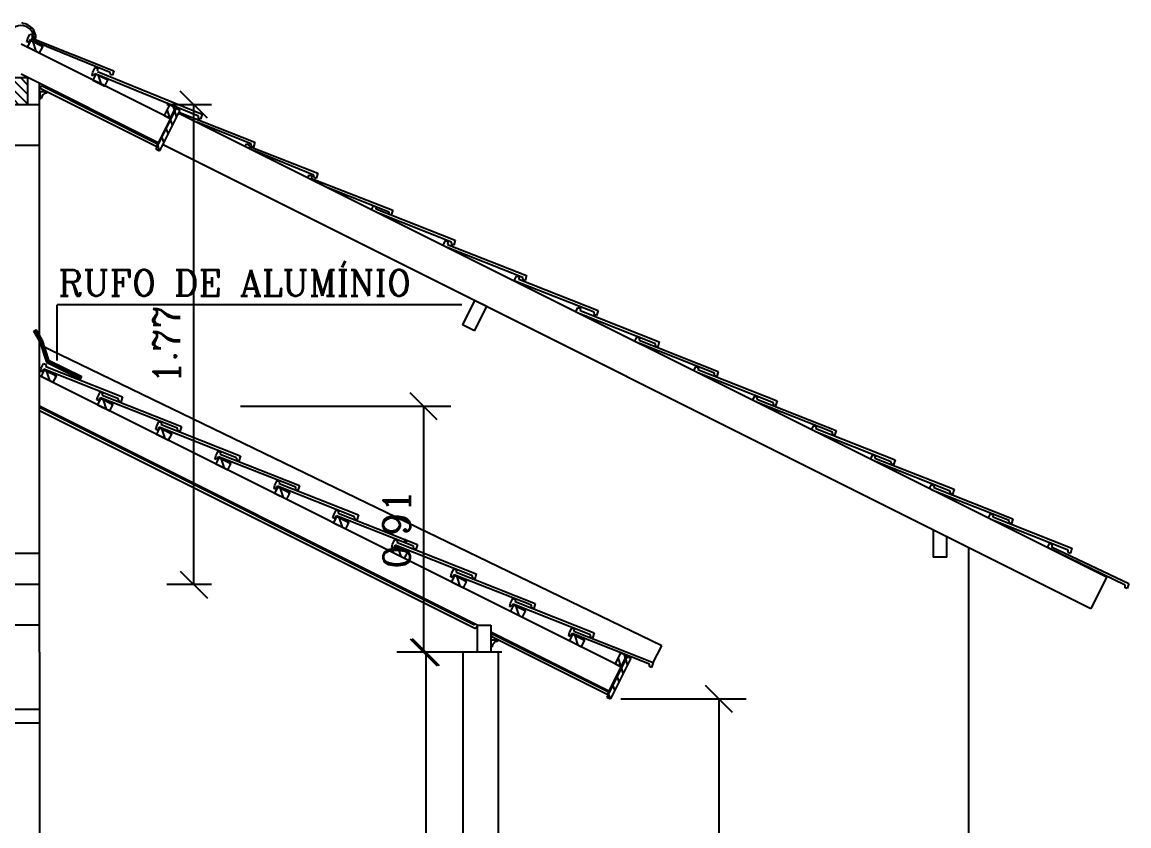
# Model space of a CAD drawing. Extents: x -36 to 60, y 199 to 483.
# Drawn here: x -15.805 to -11.716, y 217.105 to 220.074 of the extents above; entities that cross this region are included whole.
import ezdxf

# ---------------------------------------------------------------- set-up
doc = ezdxf.new("R2010")
doc.units = 0
doc.header["$LTSCALE"] = 20
doc.linetypes.add('DASHED2', pattern=[0.375, 0.25, -0.125])
doc.layers.get('0').update_dxf_attribs({"linetype": 'CONTINUOUS'})
doc.layers.get('DEFPOINTS').update_dxf_attribs({"linetype": 'CONTINUOUS'})
for name, color, linetype in [('CONCRETO', 5, 'CONTINUOUS'), ('COTAS', 30, 'CONTINUOUS'), ('MADEIRAME', 244, 'CONTINUOUS'), ('PAREDE', 7, 'CONTINUOUS'), ('PISO', 244, 'CONTINUOUS'), ('TELHADO', 20, 'CONTINUOUS'), ('TEXTO', 1, 'CONTINUOUS'), ('VISTAL', 30, 'CONTINUOUS'), ('VISTAP', 244, 'CONTINUOUS')]:
    doc.layers.add(name, color=color, linetype=linetype)
doc.styles.add('ROMANC', font='romanc')
doc.dimstyles.get("Standard").update_dxf_attribs({"dimscale": 0, "dimtxt": 0.1, "dimasz": 0.05, "dimexe": 0.1, "dimexo": 0.062, "dimgap": 0.05, "dimtad": 1, "dimtoh": 1, "dimzin": 0, "dimtxsty": 'ROMANC', "dimblk1": 'DOT', "dimblk2": 'DOT', "dimsah": 1, "dimcen": 0.09, "dimclrd": 202, "dimclre": 202, "dimclrt": 244, "dimazin": 3, "dimtfac": 1, "dimtofl": 0, "dimtmove": 0, "dimatfit": 3, "dimtolj": 1, "dimtzin": 0})

# ---------------------------------------------------------------- blocks, each defined once
blk = doc.blocks.new('*X10')
at = {"color": 0, "linetype": 'DASHED2'}
for p, q in [((144.7944, 79.1395), (144.7978, 79.143)), ((144.8082, 79.118), (144.8332, 79.143)), ((144.8436, 79.118), (144.8444, 79.1188))]:
    blk.add_line(p, q, dxfattribs=at)
blk = doc.blocks.new('*X13')
at = {"color": 0, "linetype": 'DASHED2'}
for p, q in [((142.805, 77.539), (142.8141, 77.5481)), ((142.805, 77.5037), (142.83, 77.5287))]:
    blk.add_line(p, q, dxfattribs=at)
blk = doc.blocks.new('*X12')
at = {"color": 0, "linetype": 'DASHED2'}
for p, q in [((142.7874, 77.5214), (142.8024, 77.5364)), ((142.7874, 77.486), (142.8024, 77.501)), ((142.7874, 77.4507), (142.8024, 77.4657)), ((142.7874, 77.4153), (142.8024, 77.4303)), ((142.7874, 77.38), (142.8024, 77.395))]:
    blk.add_line(p, q, dxfattribs=at)
blk = doc.blocks.new('*X9')
at = {"color": 0, "linetype": 'DASHED2'}
for p, q in [((147.0522, 79.1346), (147.0796, 79.162)), ((147.0522, 79.0992), (147.1022, 79.1492)), ((147.0522, 79.0639), (147.1022, 79.1139)), ((147.0856, 79.062), (147.1022, 79.0785))]:
    blk.add_line(p, q, dxfattribs=at)
blk = doc.blocks.new('_OBLIQUE')
at = {"color": 0, "linetype": 'BYBLOCK'}
blk.add_line((-0.5, -0.5), (0.5, 0.5), dxfattribs=at)
blk = doc.blocks.new('*D28')
at = {"color": 30, "linetype": 'BYBLOCK'}
for p, q in [((-15.1058, 219.7686), (-15.2707, 219.7686)), ((-15.1707, 217.9961), (-15.1707, 219.7686)), ((-15.1058, 217.9961), (-15.2707, 217.9961))]:
    blk.add_line(p, q, dxfattribs=at)
at = {"layer": 'DEFPOINTS', "color": 0, "linetype": 'BYBLOCK'}
for p in [(-15.1707, 219.7686), (-14.2058, 219.7686), (-14.2058, 217.9961)]:
    blk.add_point(p, dxfattribs=at)
at = {"color": 30, "linetype": 'BYBLOCK', "xscale": 0.1, "yscale": 0.1, "zscale": 0.1}
for p, rotation in [((-15.1707, 219.7686), 90), ((-15.1707, 217.9961), 270)]:
    blk.add_blockref('_OBLIQUE', p, dxfattribs=dict(at, rotation=rotation))
at = {"color": 244, "linetype": 'BYBLOCK', "insert": (-15.2707, 218.8824), "char_height": 0.1, "attachment_point": 5, "rotation": 90, "style": 'ROMANC'}
blk.add_mtext('\\A1;1.77', dxfattribs=at)
blk = doc.blocks.new('*X29')
at = {"color": 0, "linetype": 'CONTINUOUS'}
for p, q in [((44.7373, 241.5552), (44.7377, 241.5556)), ((44.7379, 241.554), (44.7421, 241.5582)), ((44.7386, 241.5529), (44.7459, 241.5602)), ((44.7393, 241.5518), (44.7466, 241.5591)), ((44.7399, 241.5507), (44.7472, 241.558)), ((44.7406, 241.5496), (44.7479, 241.5569)), ((44.7413, 241.5485), (44.7486, 241.5558)), ((44.7419, 241.5474), (44.7492, 241.5547)), ((44.7426, 241.5463), (44.7499, 241.5536)), ((44.7433, 241.5452), (44.7505, 241.5525)), ((44.7439, 241.5441), (44.7512, 241.5514)), ((44.7446, 241.543), (44.7519, 241.5503)), ((44.7452, 241.5419), (44.7525, 241.5492)), ((44.7459, 241.5408), (44.7532, 241.5481)), ((44.7466, 241.5397), (44.7539, 241.547)), ((44.7472, 241.5386), (44.7545, 241.5459)), ((44.7479, 241.5375), (44.7552, 241.5448)), ((44.7486, 241.5364), (44.7558, 241.5437)), ((44.7492, 241.5353), (44.7565, 241.5426)), ((44.7499, 241.5342), (44.7572, 241.5415)), ((44.7505, 241.5331), (44.7578, 241.5403)), ((44.7512, 241.532), (44.7585, 241.5392)), ((44.7519, 241.5309), (44.7592, 241.5381)), ((44.7525, 241.5297), (44.7598, 241.537)), ((44.7532, 241.5286), (44.7605, 241.5359)), ((44.7539, 241.5275), (44.7612, 241.5348)), ((44.7545, 241.5264), (44.7618, 241.5337)), ((44.7552, 241.5253), (44.7625, 241.5326)), ((44.7559, 241.5242), (44.7631, 241.5315)), ((44.7565, 241.5231), (44.7638, 241.5304)), ((44.7572, 241.522), (44.7645, 241.5293)), ((44.7578, 241.5209), (44.7651, 241.5282)), ((44.7583, 241.5196), (44.7658, 241.5271)), ((44.7588, 241.5183), (44.7665, 241.526)), ((44.7592, 241.517), (44.7671, 241.5249)), ((44.7596, 241.5156), (44.7676, 241.5236)), ((44.7601, 241.5143), (44.768, 241.5222)), ((44.7605, 241.513), (44.7684, 241.5209)), ((44.7609, 241.5116), (44.7689, 241.5196)), ((44.7614, 241.5103), (44.7693, 241.5182)), ((44.7618, 241.509), (44.7697, 241.5169)), ((44.7622, 241.5076), (44.7702, 241.5156)), ((44.7627, 241.5063), (44.7706, 241.5142)), ((44.7631, 241.505), (44.771, 241.5129)), ((44.7635, 241.5036), (44.7715, 241.5116)), ((44.764, 241.5023), (44.7719, 241.5102)), ((44.7644, 241.501), (44.7723, 241.5089)), ((44.7648, 241.4996), (44.7728, 241.5076)), ((44.7653, 241.4983), (44.7732, 241.5062)), ((44.7657, 241.4969), (44.7736, 241.5049)), ((44.7661, 241.4956), (44.7741, 241.5036)), ((44.7666, 241.4943), (44.7745, 241.5022)), ((44.767, 241.4929), (44.7749, 241.5009)), ((44.7674, 241.4916), (44.7754, 241.4995)), ((44.7679, 241.4903), (44.7758, 241.4982)), ((44.7683, 241.4889), (44.7762, 241.4969)), ((44.7687, 241.4876), (44.7767, 241.4955)), ((44.7692, 241.4863), (44.7771, 241.4942)), ((44.7696, 241.4849), (44.7775, 241.4929)), ((44.77, 241.4836), (44.778, 241.4915)), ((44.7705, 241.4823), (44.7784, 241.4902)), ((44.7709, 241.4809), (44.7788, 241.4889)), ((44.7713, 241.4796), (44.7793, 241.4875)), ((44.7718, 241.4783), (44.7797, 241.4862)), ((44.7722, 241.4769), (44.7801, 241.4849)), ((44.7726, 241.4756), (44.7806, 241.4835)), ((44.7731, 241.4743), (44.781, 241.4822)), ((44.7735, 241.4729), (44.7814, 241.4809)), ((44.7739, 241.4716), (44.7819, 241.4795)), ((44.7744, 241.4703), (44.7823, 241.4782)), ((44.7748, 241.4689), (44.7827, 241.4769)), ((44.7752, 241.4676), (44.7832, 241.4755)), ((44.7757, 241.4663), (44.7836, 241.4742)), ((44.7761, 241.4649), (44.784, 241.4729)), ((44.7765, 241.4636), (44.7845, 241.4715)), ((44.777, 241.4623), (44.7849, 241.4702)), ((44.7774, 241.4609), (44.7853, 241.4689)), ((44.7778, 241.4596), (44.7858, 241.4675)), ((44.7783, 241.4583), (44.7862, 241.4662)), ((44.7787, 241.4569), (44.7866, 241.4649)), ((44.7791, 241.4556), (44.7871, 241.4635)), ((44.7796, 241.4543), (44.7875, 241.4622)), ((44.78, 241.4529), (44.7879, 241.4609)), ((44.7804, 241.4516), (44.7884, 241.4595)), ((44.7809, 241.4503), (44.7888, 241.4582)), ((44.7813, 241.4489), (44.7892, 241.4569)), ((44.7817, 241.4476), (44.7897, 241.4555)), ((44.7822, 241.4463), (44.7901, 241.4542)), ((44.7826, 241.4449), (44.7906, 241.4529)), ((44.783, 241.4436), (44.791, 241.4515)), ((44.7835, 241.4423), (44.7914, 241.4502)), ((44.7843, 241.4413), (44.7919, 241.4489)), ((44.7855, 241.4407), (44.793, 241.4482)), ((44.7867, 241.4402), (44.7942, 241.4476)), ((44.7879, 241.4396), (44.7953, 241.447)), ((44.7891, 241.439), (44.7965, 241.4465)), ((44.7902, 241.4384), (44.7977, 241.4459)), ((44.7914, 241.4378), (44.7989, 241.4453)), ((44.7926, 241.4372), (44.8001, 241.4447)), ((44.7938, 241.4366), (44.8012, 241.4441)), ((44.795, 241.4361), (44.8024, 241.4435)), ((44.7962, 241.4355), (44.8036, 241.4429)), ((44.7973, 241.4349), (44.8048, 241.4424)), ((44.7985, 241.4343), (44.806, 241.4418)), ((44.7997, 241.4337), (44.8072, 241.4412)), ((44.8009, 241.4331), (44.8083, 241.4406)), ((44.8021, 241.4325), (44.8095, 241.44)), ((44.8032, 241.432), (44.8107, 241.4394)), ((44.8044, 241.4314), (44.8119, 241.4388)), ((44.8056, 241.4308), (44.8131, 241.4383)), ((44.8068, 241.4302), (44.8143, 241.4377)), ((44.808, 241.4296), (44.8154, 241.4371)), ((44.8092, 241.429), (44.8166, 241.4365)), ((44.8103, 241.4284), (44.8178, 241.4359)), ((44.8115, 241.4279), (44.819, 241.4353)), ((44.8127, 241.4273), (44.8202, 241.4347)), ((44.8139, 241.4267), (44.8213, 241.4342)), ((44.8151, 241.4261), (44.8225, 241.4336)), ((44.8162, 241.4255), (44.8237, 241.433)), ((44.8174, 241.4249), (44.8249, 241.4324)), ((44.8186, 241.4243), (44.8261, 241.4318)), ((44.8198, 241.4238), (44.8273, 241.4312)), ((44.821, 241.4232), (44.8284, 241.4306)), ((44.8222, 241.4226), (44.8296, 241.4301)), ((44.8233, 241.422), (44.8308, 241.4295)), ((44.8245, 241.4214), (44.832, 241.4289)), ((44.8257, 241.4208), (44.8332, 241.4283)), ((44.8269, 241.4202), (44.8343, 241.4277)), ((44.8281, 241.4197), (44.8355, 241.4271)), ((44.8292, 241.4191), (44.8367, 241.4265)), ((44.8304, 241.4185), (44.8379, 241.426)), ((44.8316, 241.4179), (44.8391, 241.4254)), ((44.8328, 241.4173), (44.8403, 241.4248)), ((44.834, 241.4167), (44.8414, 241.4242)), ((44.8352, 241.4161), (44.8426, 241.4236)), ((44.8363, 241.4156), (44.8438, 241.423)), ((44.8375, 241.415), (44.845, 241.4224)), ((44.8387, 241.4144), (44.8462, 241.4219)), ((44.8399, 241.4138), (44.8474, 241.4213)), ((44.8411, 241.4132), (44.8485, 241.4207)), ((44.8423, 241.4126), (44.8497, 241.4201)), ((44.8434, 241.412), (44.8509, 241.4195)), ((44.8446, 241.4115), (44.8521, 241.4189)), ((44.8458, 241.4109), (44.8533, 241.4183)), ((44.847, 241.4103), (44.8544, 241.4178)), ((44.8482, 241.4097), (44.8556, 241.4172)), ((44.8493, 241.4091), (44.8568, 241.4166)), ((44.8505, 241.4085), (44.858, 241.416)), ((44.8517, 241.4079), (44.8592, 241.4154)), ((44.8529, 241.4074), (44.8604, 241.4148)), ((44.8541, 241.4068), (44.8615, 241.4142)), ((44.8553, 241.4062), (44.8627, 241.4137)), ((44.8564, 241.4056), (44.8639, 241.4131)), ((44.8576, 241.405), (44.8651, 241.4125)), ((44.8588, 241.4044), (44.8663, 241.4119)), ((44.86, 241.4038), (44.8674, 241.4113)), ((44.8612, 241.4033), (44.8686, 241.4107)), ((44.8623, 241.4027), (44.8698, 241.4101)), ((44.8635, 241.4021), (44.871, 241.4096)), ((44.8647, 241.4015), (44.8722, 241.409)), ((44.8659, 241.4009), (44.8734, 241.4084)), ((44.8671, 241.4003), (44.8745, 241.4078)), ((44.8683, 241.3997), (44.8757, 241.4072)), ((44.8694, 241.3992), (44.8769, 241.4066)), ((44.8706, 241.3986), (44.8781, 241.406)), ((44.8718, 241.398), (44.8793, 241.4055)), ((44.873, 241.3974), (44.8804, 241.4049)), ((44.8742, 241.3968), (44.8816, 241.4043)), ((44.8753, 241.3962), (44.8828, 241.4037)), ((44.8765, 241.3956), (44.884, 241.4031)), ((44.8777, 241.3951), (44.8852, 241.4025)), ((44.8789, 241.3945), (44.8864, 241.4019)), ((44.8801, 241.3939), (44.8875, 241.4014)), ((44.8813, 241.3933), (44.8887, 241.4008)), ((44.8824, 241.3927), (44.8899, 241.4002)), ((44.8836, 241.3921), (44.8911, 241.3996)), ((44.8848, 241.3915), (44.8923, 241.399)), ((44.886, 241.391), (44.8935, 241.3984)), ((44.8872, 241.3904), (44.8946, 241.3978)), ((44.8884, 241.3898), (44.8958, 241.3973)), ((44.8895, 241.3892), (44.897, 241.3967)), ((44.8907, 241.3886), (44.8982, 241.3961)), ((44.8919, 241.388), (44.8994, 241.3955)), ((44.8931, 241.3874), (44.9005, 241.3949)), ((44.8943, 241.3869), (44.9017, 241.3943)), ((44.8954, 241.3863), (44.9029, 241.3937)), ((44.8966, 241.3857), (44.9041, 241.3932)), ((44.8978, 241.3851), (44.9053, 241.3926)), ((44.899, 241.3845), (44.9065, 241.392)), ((44.9002, 241.3839), (44.9076, 241.3914)), ((44.9014, 241.3833), (44.9088, 241.3908)), ((44.9025, 241.3828), (44.91, 241.3902)), ((44.9037, 241.3822), (44.9112, 241.3896)), ((44.9049, 241.3816), (44.9124, 241.3891)), ((44.9061, 241.381), (44.9135, 241.3885)), ((44.9073, 241.3804), (44.9135, 241.3866)), ((44.9084, 241.3798), (44.9118, 241.3831)), ((44.9096, 241.3792), (44.91, 241.3796))]:
    blk.add_line(p, q, dxfattribs=at)
blk = doc.blocks.new('*D73')
at = {"color": 30, "linetype": 'BYBLOCK'}
for p, q in [((-14.0327, 217.7461), (-14.4131, 217.7461)), ((-14.3131, 217.7461), (-14.3131, 215.2361)), ((-14.0327, 215.2361), (-14.4131, 215.2361))]:
    blk.add_line(p, q, dxfattribs=at)
at = {"layer": 'DEFPOINTS', "color": 0, "linetype": 'BYBLOCK'}
for p in [(-13.7327, 217.7461), (-14.3131, 215.2361), (-13.7327, 215.2361)]:
    blk.add_point(p, dxfattribs=at)
at = {"color": 30, "linetype": 'BYBLOCK', "xscale": 0.1, "yscale": 0.1, "zscale": 0.1}
for p, rotation in [((-14.3131, 217.7461), 90), ((-14.3131, 215.2361), 270)]:
    blk.add_blockref('_OBLIQUE', p, dxfattribs=dict(at, rotation=rotation))
at = {"color": 244, "linetype": 'BYBLOCK', "insert": (-14.4131, 216.4911), "char_height": 0.1, "attachment_point": 5, "rotation": 90, "style": 'ROMANC'}
blk.add_mtext('\\A1;2.51', dxfattribs=at)
blk = doc.blocks.new('*D74')
at = {"color": 30, "linetype": 'BYBLOCK'}
for p, q in [((-13.5933, 217.5737), (-13.13, 217.5737)), ((-13.23, 215.1361), (-13.23, 217.5737)), ((-13.307, 215.1361), (-13.13, 215.1361))]:
    blk.add_line(p, q, dxfattribs=at)
at = {"layer": 'DEFPOINTS', "color": 0, "linetype": 'BYBLOCK'}
for p in [(-13.8933, 217.5737), (-13.23, 217.5737), (-13.607, 215.1361)]:
    blk.add_point(p, dxfattribs=at)
at = {"color": 30, "linetype": 'BYBLOCK', "xscale": 0.1, "yscale": 0.1, "zscale": 0.1}
for p, rotation in [((-13.23, 217.5737), 90), ((-13.23, 215.1361), 270)]:
    blk.add_blockref('_OBLIQUE', p, dxfattribs=dict(at, rotation=rotation))
at = {"color": 244, "linetype": 'BYBLOCK', "insert": (-13.33, 216.3549), "char_height": 0.1, "attachment_point": 5, "rotation": 90, "style": 'ROMANC'}
blk.add_mtext('\\A1;2.44', dxfattribs=at)
blk = doc.blocks.new('*D76')
at = {"color": 30, "linetype": 'BYBLOCK'}
for p, q in [((-14.9986, 218.655), (-14.2214, 218.655)), ((-14.3214, 217.7461), (-14.3214, 218.655)), ((-14.0327, 217.7461), (-14.4214, 217.7461))]:
    blk.add_line(p, q, dxfattribs=at)
at = {"layer": 'DEFPOINTS', "color": 0, "linetype": 'BYBLOCK'}
for p in [(-15.2986, 218.655), (-14.3214, 218.655), (-13.7327, 217.7461)]:
    blk.add_point(p, dxfattribs=at)
at = {"color": 30, "linetype": 'BYBLOCK', "xscale": 0.1, "yscale": 0.1, "zscale": 0.1}
for p, rotation in [((-14.3214, 218.655), 90), ((-14.3214, 217.7461), 270)]:
    blk.add_blockref('_OBLIQUE', p, dxfattribs=dict(at, rotation=rotation))
at = {"color": 244, "linetype": 'BYBLOCK', "insert": (-14.4214, 218.2006), "char_height": 0.1, "attachment_point": 5, "rotation": 90, "style": 'ROMANC'}
blk.add_mtext('\\A1;0.91', dxfattribs=at)

msp = doc.modelspace()

# ---------------------------------------------------------------- linework, layer by layer
at = {"layer": 'CONCRETO', "color": 5, "linetype": 'CONTINUOUS'}
for p, q in [((-15.7413, 219.7686), (-15.8713, 219.7686)), ((-15.7413, 219.6186), (-15.7413, 219.7686)), ((-15.7413, 219.6186), (-15.8713, 219.6186)), ((-15.7413, 217.9961), (-15.8713, 217.9961)), ((-15.7413, 217.8461), (-15.7413, 217.9961)), ((-15.7413, 217.8461), (-15.8713, 217.8461)), ((-15.8713, 217.5361), (-15.7413, 217.5361)), ((-15.7413, 217.5361), (-15.7413, 217.4861)), ((-15.8713, 217.4861), (-15.7413, 217.4861))]:
    msp.add_line(p, q, dxfattribs=at)
at = {"layer": 'MADEIRAME', "color": 244, "linetype": 'CONTINUOUS'}
for p, q in [((-15.7413, 218.1112), (-15.7413, 219.6186)), ((-15.7413, 217.9961), (-15.7413, 218.1112)), ((-14.1238, 217.8461), (-14.1238, 217.7461)), ((-14.1238, 217.8461), (-14.0738, 217.8461)), ((-14.0738, 217.8461), (-14.0738, 217.7461))]:
    msp.add_line(p, q, dxfattribs=at)
at = {"layer": 'PAREDE', "color": 244, "linetype": 'CONTINUOUS'}
for p, q in [((-15.7404, 219.9587), (-15.7404, 219.9608)), ((-14.1253, 217.8418), (-14.1307, 217.8333)), ((-14.1238, 217.8461), (-14.1238, 217.7461)), ((-14.0738, 217.7461), (-14.1238, 217.7461)), ((-14.0738, 217.7461), (-14.1238, 217.7461)), ((-15.7413, 217.4861), (-15.7413, 215.3861))]:
    msp.add_line(p, q, dxfattribs=at)
at = {"layer": 'PAREDE', "color": 3, "linetype": 'CONTINUOUS'}
for p, q in [((-15.7413, 219.7686), (-15.7413, 219.8474)), ((-15.7413, 217.7461), (-15.7413, 217.5361))]:
    msp.add_line(p, q, dxfattribs=at)
at = {"layer": 'PAREDE', "color": 30, "linetype": 'CONTINUOUS'}
for p, q in [((-15.7621, 218.9317), (-15.7535, 218.9369)), ((-15.7413, 218.8971), (-15.7621, 218.9317)), ((-15.7322, 218.9013), (-15.7535, 218.9369)), ((-15.7413, 218.8971), (-15.7156, 218.8181)), ((-15.7322, 218.9013), (-15.7074, 218.8252)), ((-13.4415, 217.7704), (-15.7413, 218.8821)), ((-15.7156, 218.8181), (-15.5895, 218.7556)), ((-15.7074, 218.8252), (-15.5851, 218.7646)), ((-15.5895, 218.7556), (-15.5851, 218.7646)), ((-12.3088, 218.1331), (-12.3088, 215.2361)), ((-14.0454, 216.4361), (-14.0454, 217.7461)), ((-13.4738, 217.7089), (-13.4415, 217.7704))]:
    msp.add_line(p, q, dxfattribs=at)
at = {"layer": 'PAREDE', "color": 3, "linetype": 'DASHED2', "ltscale": 0.05}
msp.add_line((-15.7413, 217.7461), (-15.7413, 217.8461), dxfattribs=at)
at = {"layer": 'PAREDE', "color": 30, "linetype": 'CONTINUOUS', "ltscale": 0.2}
msp.add_line((-14.1754, 216.4361), (-14.1754, 217.7461), dxfattribs=at)
at = {"layer": 'PAREDE', "color": 30, "linetype": 'DASHED2'}
msp.add_line((-14.0454, 217.7461), (-14.1754, 217.7461), dxfattribs=at)
at = {"layer": 'PISO', "color": 30, "linetype": 'CONTINUOUS'}
msp.add_line((-15.676, 218.8244), (-15.676, 219.0296), dxfattribs=at)
at = {"layer": 'PISO', "color": 244}
msp.add_line((-15.7413, 218.1112), (-16.9413, 218.1112), dxfattribs=at)
at = {"layer": 'TELHADO', "color": 244, "linetype": 'CONTINUOUS'}
for p, q in [((-15.4796, 219.8881), (-15.7752, 220.0088)), ((-15.7693, 220.0141), (-15.4665, 219.8944)), ((-15.4792, 219.8809), (-15.4796, 219.8881)), ((-15.4716, 219.8778), (-15.4792, 219.8809)), ((-15.4665, 219.8944), (-15.4716, 219.8778)), ((-15.2309, 219.7324), (-15.2326, 219.733))]:
    msp.add_line(p, q, dxfattribs=at)
at = {"layer": 'TELHADO', "color": 30}
for p, q in [((-11.7983, 218.0232), (-15.2281, 219.738)), ((-11.8565, 217.9069), (-15.2862, 219.6218))]:
    msp.add_line(p, q, dxfattribs=at)
at = {"layer": 'TELHADO', "color": 30, "linetype": 'CONTINUOUS'}
for p, q in [((-15.2257, 219.7414), (-14.945, 219.6304)), ((-14.9588, 219.6237), (-15.1603, 219.7041)), ((-14.981, 219.6145), (-14.9762, 219.6241)), ((-14.9762, 219.6241), (-14.9668, 219.6208)), ((-14.9668, 219.6208), (-14.9677, 219.616)), ((-14.9583, 219.6146), (-14.9588, 219.6237)), ((-14.945, 219.6304), (-14.9507, 219.6115)), ((-14.9677, 219.616), (-14.7131, 219.5156)), ((-14.9507, 219.6115), (-14.9583, 219.6146)), ((-14.7269, 219.5088), (-14.9508, 219.5994)), ((-14.7495, 219.4988), (-14.7443, 219.5093)), ((-14.7443, 219.5093), (-14.7349, 219.506)), ((-14.7349, 219.506), (-14.7365, 219.4966)), ((-14.7264, 219.4998), (-14.7269, 219.5088)), ((-14.7188, 219.4967), (-14.7264, 219.4998)), ((-14.7131, 219.5156), (-14.7188, 219.4967)), ((-14.7365, 219.4966), (-14.4355, 219.3793)), ((-14.4493, 219.3724), (-14.6759, 219.4619)), ((-14.5138, 219.3809), (-14.5068, 219.3949)), ((-14.5068, 219.3949), (-14.4975, 219.3916)), ((-14.4975, 219.3916), (-14.4987, 219.3844)), ((-14.4987, 219.3844), (-14.2048, 219.2683)), ((-14.4355, 219.3793), (-14.4412, 219.3606)), ((-14.2186, 219.2615), (-14.488, 219.368)), ((-14.4488, 219.3637), (-14.4493, 219.3724)), ((-14.4412, 219.3606), (-14.4488, 219.3637)), ((-14.2496, 219.2488), (-14.2406, 219.2667)), ((-14.2406, 219.2667), (-14.2313, 219.2634)), ((-14.2313, 219.2634), (-14.233, 219.2529)), ((-14.233, 219.2529), (-13.9412, 219.1375)), ((-14.2181, 219.2525), (-14.2186, 219.2615)), ((-14.2105, 219.2494), (-14.2181, 219.2525)), ((-14.2048, 219.2683), (-14.2105, 219.2494)), ((-13.9551, 219.1308), (-14.2344, 219.2412)), ((-13.9868, 219.1188), (-13.9783, 219.1359)), ((-13.9783, 219.1359), (-13.969, 219.1326)), ((-13.969, 219.1326), (-13.9703, 219.1246)), ((-13.9545, 219.1218), (-13.9551, 219.1308)), ((-13.9412, 219.1375), (-13.9469, 219.1187)), ((-13.6911, 219.002), (-13.9868, 219.1188)), ((-13.9469, 219.1187), (-13.9545, 219.1218)), ((-14.0887, 219.0231), (-14.1334, 219.0455)), ((-13.7595, 219.0038), (-13.7517, 219.0195)), ((-13.7517, 219.0195), (-13.7423, 219.0162)), ((-13.7423, 219.0162), (-13.7437, 219.0082)), ((-13.6906, 218.993), (-13.6911, 219.002)), ((-13.0156, 218.6748), (-13.0213, 218.6559)), ((-12.8884, 218.5682), (-12.8805, 218.5839)), ((-12.8805, 218.5839), (-12.8712, 218.5806)), ((-12.5939, 218.4502), (-12.8736, 218.5608)), ((-12.8712, 218.5806), (-12.8725, 218.5726)), ((-12.8725, 218.5726), (-12.58, 218.457)), ((-12.8111, 218.5501), (-12.8117, 218.5591)), ((-12.7978, 218.5659), (-12.8035, 218.547)), ((-12.8035, 218.547), (-12.8111, 218.5501)), ((-12.6706, 218.4593), (-12.6627, 218.475)), ((-12.6627, 218.475), (-12.6534, 218.4717)), ((-12.3761, 218.3413), (-12.6558, 218.4519)), ((-12.6534, 218.4717), (-12.6547, 218.4637)), ((-12.6547, 218.4637), (-12.3622, 218.3481)), ((-12.5934, 218.4412), (-12.5939, 218.4502)), ((-12.5858, 218.4381), (-12.5934, 218.4412)), ((-12.58, 218.457), (-12.5858, 218.4381)), ((-12.4534, 218.3491), (-12.4449, 218.3661)), ((-12.4534, 218.3491), (-12.4449, 218.3661)), ((-12.4449, 218.3661), (-12.4356, 218.3628)), ((-12.4449, 218.3661), (-12.4356, 218.3628)), ((-12.4356, 218.3628), (-12.4369, 218.3548)), ((-12.4356, 218.3628), (-12.4369, 218.3548)), ((-12.4356, 218.3628), (-12.4369, 218.3548)), ((-12.4369, 218.3548), (-12.1444, 218.2392)), ((-12.1583, 218.2325), (-12.4437, 218.3453)), ((-12.3756, 218.3323), (-12.3761, 218.3413)), ((-12.3756, 218.3323), (-12.3761, 218.3413)), ((-12.368, 218.3292), (-12.3756, 218.3323)), ((-12.368, 218.3292), (-12.3756, 218.3323)), ((-12.3622, 218.3481), (-12.368, 218.3292)), ((-12.3622, 218.3481), (-12.368, 218.3292)), ((-12.2356, 218.2402), (-12.2271, 218.2572)), ((-12.2271, 218.2572), (-12.2178, 218.2539)), ((-11.9405, 218.1236), (-12.2259, 218.2364)), ((-12.2178, 218.2539), (-12.2191, 218.2459)), ((-12.2191, 218.2459), (-11.9266, 218.1303)), ((-12.1578, 218.2234), (-12.1583, 218.2325)), ((-12.1444, 218.2392), (-12.1502, 218.2203)), ((-12.4388, 218.1981), (-12.4388, 218.0981)), ((-12.1502, 218.2203), (-12.1578, 218.2234)), ((-12.3888, 218.0981), (-12.3888, 218.1731)), ((-12.0178, 218.1313), (-12.0093, 218.1483)), ((-12.0093, 218.1483), (-12, 218.145)), ((-11.7304, 217.9938), (-12.0172, 218.1326)), ((-12.0017, 218.1359), (-11.7162, 217.9998)), ((-12, 218.145), (-12.0013, 218.137)), ((-11.94, 218.1145), (-11.9405, 218.1236)), ((-11.9324, 218.1114), (-11.94, 218.1145)), ((-11.9266, 218.1303), (-11.9324, 218.1114)), ((-12.3888, 218.0981), (-12.4388, 218.0981)), ((-11.7983, 218.0232), (-11.8565, 217.9069)), ((-11.7304, 217.9848), (-11.7304, 217.9938)), ((-11.723, 217.9813), (-11.7304, 217.9848)), ((-11.7162, 217.9998), (-11.723, 217.9813))]:
    msp.add_line(p, q, dxfattribs=at)
at = {"layer": 'TELHADO', "color": 30, "linetype": 'DASHED2'}
msp.add_line((-14.1334, 218.9337), (-14.1781, 218.9561), dxfattribs=at)
at = {"layer": 'TELHADO', "color": 30, "linetype": 'CONTINUOUS'}
msp.add_lwpolyline([(-14.1334, 219.0455), (-14.1782, 218.9559)], dxfattribs=at)
at = {"layer": 'TELHADO', "color": 30}
msp.add_lwpolyline([(-14.1334, 218.9337), (-14.0887, 219.0231)], dxfattribs=at)
at = {"layer": 'TEXTO', "color": 30, "linetype": 'CONTINUOUS'}
msp.add_line((-14.1804, 219.0296), (-15.676, 219.0296), dxfattribs=at)
at = {"layer": 'VISTAL', "color": 244, "linetype": 'CONTINUOUS'}
for p, q in [((-15.2557, 219.7164), (-15.8088, 219.993)), ((-15.2586, 219.7166), (-15.3028, 219.6281))]:
    msp.add_line(p, q, dxfattribs=at)
at = {"layer": 'VISTAL', "color": 244}
for p, q in [((-15.3028, 219.6281), (-15.8088, 219.8811)), ((-13.5897, 217.6915), (-15.7413, 218.7673)), ((-13.6373, 217.6023), (-14.0738, 217.8206)), ((-13.6391, 217.5987), (-14.068, 217.8132))]:
    msp.add_line(p, q, dxfattribs=at)
at = {"layer": 'VISTAL', "color": 244, "linetype": 'DASHED2'}
msp.add_line((-13.5926, 217.6918), (-13.6373, 217.6023), dxfattribs=at)
at = {"layer": 'VISTAP', "color": 244, "linetype": 'CONTINUOUS'}
for p, q in [((-15.8066, 220.0738), (-15.8038, 220.0693)), ((-15.7847, 220.0128), (-15.7762, 220.0298)), ((-15.7762, 220.0298), (-15.7669, 220.0265)), ((-15.7875, 220.0007), (-15.7847, 220.0128)), ((-15.7822, 219.9986), (-15.7875, 220.0007)), ((-15.7752, 220.0088), (-15.7822, 219.9986)), ((-15.7669, 220.0265), (-15.7693, 220.0122)), ((-15.7542, 220.0146), (-15.7623, 220.0178)), ((-15.7615, 220.0175), (-15.7534, 220.0143)), ((-15.5437, 219.8891), (-15.5352, 219.9061)), ((-15.5352, 219.9061), (-15.5259, 219.9028)), ((-15.5465, 219.877), (-15.5437, 219.8891)), ((-15.5412, 219.8749), (-15.5465, 219.877)), ((-15.5357, 219.8829), (-15.5412, 219.8749)), ((-15.1537, 219.727), (-15.5357, 219.8829)), ((-15.5259, 219.9028), (-15.5277, 219.8921)), ((-15.5272, 219.8919), (-15.1398, 219.7338)), ((-15.7384, 219.829), (-15.7341, 219.838)), ((-15.7144, 219.8162), (-15.7394, 219.8162)), ((-15.7394, 219.8162), (-15.7394, 219.7912)), ((-15.7394, 219.7912), (-15.7344, 219.7912)), ((-15.7144, 219.8162), (-15.7144, 219.8113)), ((-15.2359, 219.7559), (-15.3113, 219.6052)), ((-15.2225, 219.7492), (-15.2978, 219.5985)), ((-15.2359, 219.7559), (-15.2225, 219.7492)), ((-15.1532, 219.718), (-15.1537, 219.727)), ((-15.1456, 219.7149), (-15.1532, 219.718)), ((-15.1398, 219.7338), (-15.1456, 219.7149)), ((-15.3051, 219.6236), (-15.3096, 219.6146)), ((-15.3113, 219.6052), (-15.2978, 219.5985)), ((-15.7343, 218.7958), (-15.7258, 218.8128)), ((-15.7258, 218.8128), (-15.7165, 218.8095)), ((-15.7165, 218.8095), (-15.7178, 218.8012)), ((-15.7371, 218.7837), (-15.7343, 218.7958)), ((-15.7318, 218.7816), (-15.7371, 218.7837)), ((-15.7247, 218.7917), (-15.7323, 218.7808)), ((-15.4486, 218.6826), (-15.7247, 218.7917)), ((-15.7178, 218.8012), (-15.4347, 218.6893)), ((-15.5287, 218.6782), (-15.5259, 218.6903)), ((-15.5259, 218.6903), (-15.5174, 218.7073)), ((-15.5162, 218.6865), (-15.5234, 218.6761)), ((-15.5174, 218.7073), (-15.5081, 218.7041)), ((-15.2308, 218.5737), (-15.5162, 218.6865)), ((-15.5081, 218.7041), (-15.5094, 218.696)), ((-15.5094, 218.696), (-15.2169, 218.5804)), ((-15.4481, 218.6736), (-15.4486, 218.6826)), ((-15.4347, 218.6893), (-15.4405, 218.6705)), ((-15.5234, 218.6761), (-15.5287, 218.6782)), ((-15.4405, 218.6705), (-15.4481, 218.6736)), ((-15.3081, 218.5815), (-15.2996, 218.5984)), ((-15.2996, 218.5984), (-15.2903, 218.5952)), ((-15.3109, 218.5693), (-15.3081, 218.5815)), ((-15.3056, 218.5672), (-15.3109, 218.5693)), ((-15.2984, 218.5776), (-15.3056, 218.5672)), ((-15.013, 218.4648), (-15.2984, 218.5776)), ((-15.2903, 218.5952), (-15.2916, 218.5871)), ((-15.2916, 218.5871), (-14.9991, 218.4715)), ((-15.2303, 218.5647), (-15.2308, 218.5737)), ((-15.2227, 218.5616), (-15.2303, 218.5647)), ((-15.2169, 218.5804), (-15.2227, 218.5616)), ((-15.0896, 218.4722), (-15.0811, 218.4892)), ((-15.0811, 218.4892), (-15.0718, 218.4859)), ((-15.0718, 218.4859), (-15.0731, 218.4779)), ((-15.0731, 218.4779), (-14.7806, 218.3623)), ((-15.0924, 218.4601), (-15.0896, 218.4722)), ((-15.0871, 218.458), (-15.0924, 218.4601)), ((-15.0799, 218.4684), (-15.0871, 218.458)), ((-14.7945, 218.3555), (-15.0799, 218.4684)), ((-15.0117, 218.4554), (-15.0122, 218.4644)), ((-15.0041, 218.4523), (-15.0117, 218.4554)), ((-14.9984, 218.4712), (-15.0041, 218.4523)), ((-14.8746, 218.3512), (-14.8718, 218.3633)), ((-14.8718, 218.3633), (-14.8633, 218.3803)), ((-14.8621, 218.3595), (-14.8693, 218.3491)), ((-14.8633, 218.3803), (-14.854, 218.377)), ((-14.5767, 218.2466), (-14.8621, 218.3595)), ((-14.854, 218.377), (-14.8553, 218.369)), ((-14.8553, 218.369), (-14.5628, 218.2534)), ((-14.7939, 218.3465), (-14.7945, 218.3555)), ((-14.7806, 218.3623), (-14.7863, 218.3434)), ((-14.8693, 218.3491), (-14.8746, 218.3512)), ((-14.7863, 218.3434), (-14.7939, 218.3465)), ((-14.654, 218.2544), (-14.6455, 218.2714)), ((-14.6455, 218.2714), (-14.6362, 218.2681)), ((-14.6568, 218.2423), (-14.654, 218.2544)), ((-14.6515, 218.2402), (-14.6568, 218.2423)), ((-14.6443, 218.2506), (-14.6515, 218.2402)), ((-14.3589, 218.1377), (-14.6443, 218.2506)), ((-14.6362, 218.2681), (-14.6375, 218.2601)), ((-14.6375, 218.2601), (-14.345, 218.1445)), ((-14.5761, 218.2376), (-14.5767, 218.2466)), ((-14.5685, 218.2345), (-14.5761, 218.2376)), ((-14.5628, 218.2534), (-14.5685, 218.2345)), ((-14.4362, 218.1455), (-14.4277, 218.1625)), ((-14.4277, 218.1625), (-14.4184, 218.1592)), ((-14.4184, 218.1592), (-14.4197, 218.1512)), ((-14.4197, 218.1512), (-14.1272, 218.0356)), ((-14.439, 218.1334), (-14.4362, 218.1455)), ((-14.4337, 218.1313), (-14.439, 218.1334)), ((-14.4265, 218.1417), (-14.4337, 218.1313)), ((-14.1411, 218.0289), (-14.4265, 218.1417)), ((-14.3584, 218.1287), (-14.3589, 218.1377)), ((-14.3508, 218.1256), (-14.3584, 218.1287)), ((-14.345, 218.1445), (-14.3508, 218.1256)), ((-14.2212, 218.0245), (-14.2184, 218.0366)), ((-14.2184, 218.0366), (-14.2099, 218.0536)), ((-14.2087, 218.0328), (-14.2159, 218.0224)), ((-14.2099, 218.0536), (-14.2006, 218.0503)), ((-13.9233, 217.92), (-14.2087, 218.0328)), ((-14.2006, 218.0503), (-14.2019, 218.0423)), ((-14.2006, 218.0503), (-14.2019, 218.0423)), ((-14.2019, 218.0423), (-13.9094, 217.9267)), ((-14.1406, 218.0198), (-14.1411, 218.0289)), ((-14.1406, 218.0198), (-14.1411, 218.0289)), ((-14.1272, 218.0356), (-14.133, 218.0167)), ((-14.1272, 218.0356), (-14.133, 218.0167)), ((-14.2159, 218.0224), (-14.2212, 218.0245)), ((-14.133, 218.0167), (-14.1406, 218.0198)), ((-14.133, 218.0167), (-14.1406, 218.0198)), ((-14.0006, 217.9277), (-13.9921, 217.9447)), ((-13.9921, 217.9447), (-13.9828, 217.9414)), ((-14.0034, 217.9156), (-14.0006, 217.9277)), ((-13.9981, 217.9135), (-14.0034, 217.9156)), ((-13.9909, 217.9239), (-13.9981, 217.9135)), ((-13.7055, 217.8111), (-13.9909, 217.9239)), ((-13.9828, 217.9414), (-13.9841, 217.9334)), ((-13.9841, 217.9334), (-13.6916, 217.8178)), ((-13.9228, 217.9109), (-13.9233, 217.92)), ((-13.9152, 217.9078), (-13.9228, 217.9109)), ((-13.9094, 217.9267), (-13.9152, 217.9078)), ((-13.7828, 217.8188), (-13.7743, 217.8358)), ((-13.7743, 217.8358), (-13.765, 217.8325)), ((-13.765, 217.8325), (-13.7663, 217.8245)), ((-13.7663, 217.8245), (-13.4738, 217.7089)), ((-13.7856, 217.8067), (-13.7828, 217.8188)), ((-13.7803, 217.8046), (-13.7856, 217.8067)), ((-13.7731, 217.815), (-13.7803, 217.8046)), ((-13.4877, 217.7022), (-13.7731, 217.815)), ((-13.705, 217.802), (-13.7055, 217.8111)), ((-13.6974, 217.7989), (-13.705, 217.802)), ((-13.6916, 217.8178), (-13.6974, 217.7989)), ((-13.5699, 217.7311), (-13.5565, 217.7244)), ((-13.4872, 217.6931), (-13.4877, 217.7022)), ((-13.4738, 217.7089), (-13.4796, 217.6901)), ((-13.4796, 217.6901), (-13.4872, 217.6931))]:
    msp.add_line(p, q, dxfattribs=at)
at = {"layer": 'VISTAP', "linetype": 'CONTINUOUS'}
msp.add_line((-15.7838, 219.8686), (-15.8338, 219.8686), dxfattribs=at)
at = {"layer": 'VISTAP'}
msp.add_line((-15.7838, 219.7686), (-15.7838, 219.8686), dxfattribs=at)
at = {"layer": 'VISTAP', "color": 244}
for p, q in [((-15.3096, 219.6146), (-15.7384, 219.829)), ((-15.3051, 219.6236), (-15.7341, 219.838)), ((-14.1236, 217.8461), (-15.7413, 218.655)), ((-14.134, 217.8461), (-15.7413, 218.6498)), ((-14.1307, 217.8333), (-15.7413, 218.6386)), ((-13.6436, 217.5898), (-14.0724, 217.8042))]:
    msp.add_line(p, q, dxfattribs=at)
at = {"layer": 'VISTAP', "color": 30, "linetype": 'CONTINUOUS'}
for p, q in [((-13.9698, 219.1243), (-13.6773, 219.0087)), ((-13.7437, 219.0082), (-13.4512, 218.8926)), ((-13.6773, 219.0087), (-13.683, 218.9899)), ((-13.465, 218.8858), (-13.7448, 218.9964)), ((-13.683, 218.9899), (-13.6906, 218.993)), ((-13.5417, 218.8949), (-13.5339, 218.9106)), ((-13.5339, 218.9106), (-13.5245, 218.9073)), ((-13.2472, 218.7769), (-13.527, 218.8875)), ((-13.5245, 218.9073), (-13.5259, 218.8993)), ((-13.5259, 218.8993), (-13.2334, 218.7837)), ((-13.4645, 218.8768), (-13.465, 218.8858)), ((-13.4512, 218.8926), (-13.4569, 218.8737)), ((-13.4569, 218.8737), (-13.4645, 218.8768)), ((-13.324, 218.786), (-13.3161, 218.8017)), ((-13.3161, 218.8017), (-13.3068, 218.7984)), ((-13.0295, 218.668), (-13.3092, 218.7786)), ((-13.3068, 218.7984), (-13.3081, 218.7904)), ((-13.3081, 218.7904), (-13.0156, 218.6748)), ((-13.2467, 218.7679), (-13.2472, 218.7769)), ((-13.2391, 218.7648), (-13.2467, 218.7679)), ((-13.2334, 218.7837), (-13.2391, 218.7648)), ((-13.1062, 218.6771), (-13.0983, 218.6928)), ((-13.0983, 218.6928), (-13.089, 218.6895)), ((-13.089, 218.6895), (-13.0903, 218.6815)), ((-13.0903, 218.6815), (-12.7978, 218.5659)), ((-12.8117, 218.5591), (-13.0914, 218.6697)), ((-13.0289, 218.659), (-13.0295, 218.668)), ((-13.0213, 218.6559), (-13.0289, 218.659))]:
    msp.add_line(p, q, dxfattribs=at)
at = {"layer": 'VISTAP', "color": 244, "linetype": 'DASHED2'}
for p, q in [((-14.0733, 217.8203), (-14.0733, 217.7664)), ((-14.0483, 217.7914), (-14.0733, 217.7914)), ((-14.0724, 217.8042), (-14.068, 217.8132)), ((-14.0483, 217.7914), (-14.0483, 217.7864)), ((-14.0733, 217.7664), (-14.0684, 217.7664)), ((-13.5699, 217.7311), (-13.6452, 217.5804)), ((-13.5565, 217.7244), (-13.6318, 217.5737)), ((-13.6452, 217.5804), (-13.6318, 217.5737)), ((-13.6391, 217.5987), (-13.6436, 217.5898))]:
    msp.add_line(p, q, dxfattribs=at)
at = {"layer": 'VISTAP', "color": 244, "linetype": 'CONTINUOUS'}
for points in [[(-15.7404, 219.9608), (-15.7292, 219.9832), (-15.774, 220.0055), (-15.7851, 219.9832)], [(-15.4994, 219.8371), (-15.4882, 219.8594), (-15.5329, 219.8818), (-15.5441, 219.8594)], [(-15.2805, 219.7286), (-15.2581, 219.7174), (-15.2381, 219.7574), (-15.2605, 219.7686)], [(-15.69, 218.7438), (-15.6788, 218.7662), (-15.7235, 218.7885), (-15.7347, 218.7662)], [(-15.4816, 218.6383), (-15.4704, 218.6607), (-15.5151, 218.683), (-15.5263, 218.6607)], [(-15.2638, 218.5294), (-15.2526, 218.5518), (-15.2973, 218.5741), (-15.3085, 218.5518)], [(-15.0453, 218.4202), (-15.0341, 218.4425), (-15.0788, 218.4649), (-15.09, 218.4425)], [(-14.8275, 218.3113), (-14.8163, 218.3336), (-14.861, 218.356), (-14.8722, 218.3336)], [(-14.6097, 218.2024), (-14.5985, 218.2247), (-14.6432, 218.2471), (-14.6544, 218.2247)], [(-14.3919, 218.0935), (-14.3807, 218.1158), (-14.4254, 218.1382), (-14.4366, 218.1158)], [(-14.1741, 217.9846), (-14.1629, 218.0069), (-14.2076, 218.0293), (-14.2188, 218.0069)], [(-13.9563, 217.8757), (-13.9451, 217.898), (-13.9899, 217.9204), (-14.001, 217.898)], [(-13.7385, 217.7668), (-13.7273, 217.7891), (-13.7721, 217.8115), (-13.7832, 217.7891)], [(-13.6145, 217.7037), (-13.5921, 217.6925), (-13.5721, 217.7326), (-13.5945, 217.7438)]]:
    msp.add_lwpolyline(points, close=True, dxfattribs=at)
for centre, radius, start, end in [((-15.8092, 220.0145), 0.0471, 4.1214, 176.2769), ((-15.8092, 220.0145), 0.0551, 0.1791, 84.3039), ((-15.7144, 219.7912), 0.0201, 90, 180)]:
    msp.add_arc(centre, radius, start, end, dxfattribs=at)
at = {"layer": 'VISTAP', "color": 244, "linetype": 'DASHED2'}
msp.add_arc((-14.0483, 217.7664), 0.0201, 90, 180, dxfattribs=at)

# ---------------------------------------------------------------- block references
at = {"layer": 'PAREDE', "color": 30, "linetype": 'CONTINUOUS'}
msp.add_blockref('*X29', (-60.4993, -22.6235), dxfattribs=at)
at = {"layer": 'VISTAP', "color": 244, "linetype": 'CONTINUOUS', "xscale": -1}
for name, p, rotation in [('*X10', (78.3849, 84.4414), 333.434900000062), ('*X10', (78.6259, 84.3177), 333.434900000062), ('*X12', (77.8099, 86.5319), 333.4349), ('*X13', (77.8099, 86.5319), 333.4349), ('*X10', (78.4353, 83.2244), 333.4349), ('*X10', (78.6437, 83.119), 333.4349), ('*X10', (78.8615, 83.0101), 333.4349), ('*X10', (79.08, 82.9008), 333.4349), ('*X10', (79.2978, 82.7919), 333.4349), ('*X10', (79.5156, 82.683), 333.4349), ('*X10', (79.7334, 82.5741), 333.4349), ('*X10', (79.9512, 82.4652), 333.4349), ('*X10', (80.169, 82.3563), 333.4349), ('*X10', (80.3867, 82.2474), 333.4349), ('*X13', (79.4759, 84.507), 333.4349)]:
    msp.add_blockref(name, p, dxfattribs=dict(at, rotation=rotation))
at = {"layer": 'VISTAP', "linetype": 'DASHED2', "xscale": -1}
msp.add_blockref('*X9', (131.2684, 140.7067), dxfattribs=at)
at = {"layer": 'VISTAP', "color": 244, "linetype": 'DASHED2', "xscale": -1, "rotation": 333.4349}
msp.add_blockref('*X12', (79.4759, 84.507), dxfattribs=at)

# ---------------------------------------------------------------- texts
at = {"layer": 'TEXTO', "color": 244, "linetype": 'CONTINUOUS', "style": 'ROMANC'}
msp.add_text('RUFO DE ALUMÍNIO', height=0.096, dxfattribs=at).set_placement((-15.6716, 219.0627))

# ---------------------------------------------------------------- dimensions: what is measured, and where the dimension line sits
at = {"layer": 'COTAS', "color": 30, "linetype": 'CONTINUOUS'}
for base, p1, p2, picture, middle in [((-14.3214, 218.655), (-13.7327, 217.7461), (-15.2986, 218.655), '*D76', (-14.4214, 218.2006)), ((-14.3131, 215.2361), (-13.7327, 217.7461), (-13.7327, 215.2361), '*D73', (-14.4131, 216.4911)), ((-13.23, 217.5737), (-13.607, 215.1361), (-13.8933, 217.5737), '*D74', (-13.33, 216.3549))]:
    dim = msp.add_linear_dim(base=base, p1=p1, p2=p2, angle=90, dimstyle='STANDARD', override={"dimtxt": 0.1, "dimasz": 0.1, "dimexo": 0.3, "dimtoh": 0, "dimblk1": 'OBLIQUE', "dimblk2": 'OBLIQUE', "dimclrd": 30, "dimclre": 30, "dimclrt": 244}, dxfattribs=at)
    dim.commit()
    dim.dimension.update_dxf_attribs({"geometry": picture, "text_midpoint": middle})
at = {"layer": 'PAREDE', "color": 30, "linetype": 'CONTINUOUS'}
dim = msp.add_linear_dim(base=(-15.1707, 219.7686), p1=(-14.2058, 217.9961), p2=(-14.2058, 219.7686), angle=90, dimstyle='STANDARD', override={"dimtxt": 0.1, "dimasz": 0.1, "dimexo": 0.9, "dimtoh": 0, "dimblk1": 'OBLIQUE', "dimblk2": 'OBLIQUE', "dimclrd": 30, "dimclre": 30, "dimclrt": 244}, dxfattribs=at)
dim.commit()
dim.dimension.update_dxf_attribs({"geometry": '*D28', "text_midpoint": (-15.2707, 218.8824)})

doc.saveas('drawing.dxf')
